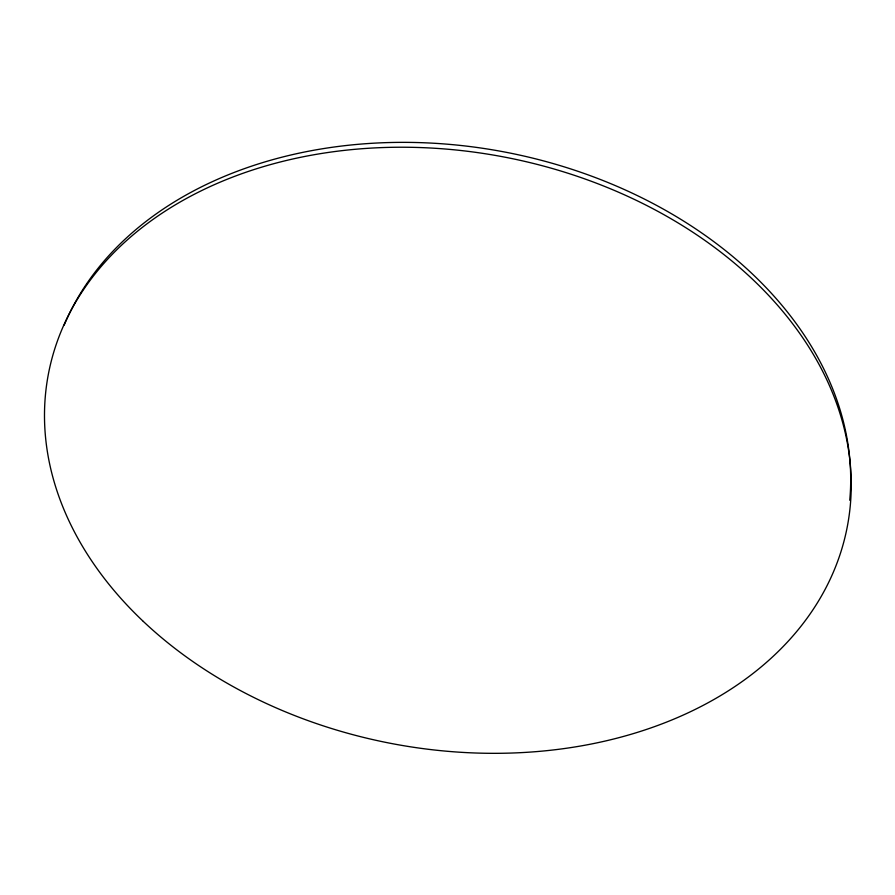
<?xml version="1.0" encoding="UTF-8"?>
<svg xmlns="http://www.w3.org/2000/svg" width="895" height="895" viewBox="0 0 895 895"><rect width="100%" height="100%" fill="white"/><g stroke="black" fill="none" stroke-linecap="round" stroke-linejoin="round"><path stroke-width="1.34" d="M64.194 325.098A405.111 298.27 10.8 0 1 521.393 155.473A405.111 298.27 10.8 0 1 849.735 500.26M143.323 621.432A406.677 298.606 10.8 0 0 829.206 581.28A406.677 298.606 10.8 0 0 371.056 148.111A406.677 298.606 10.8 0 0 143.323 621.432"/></g></svg>
